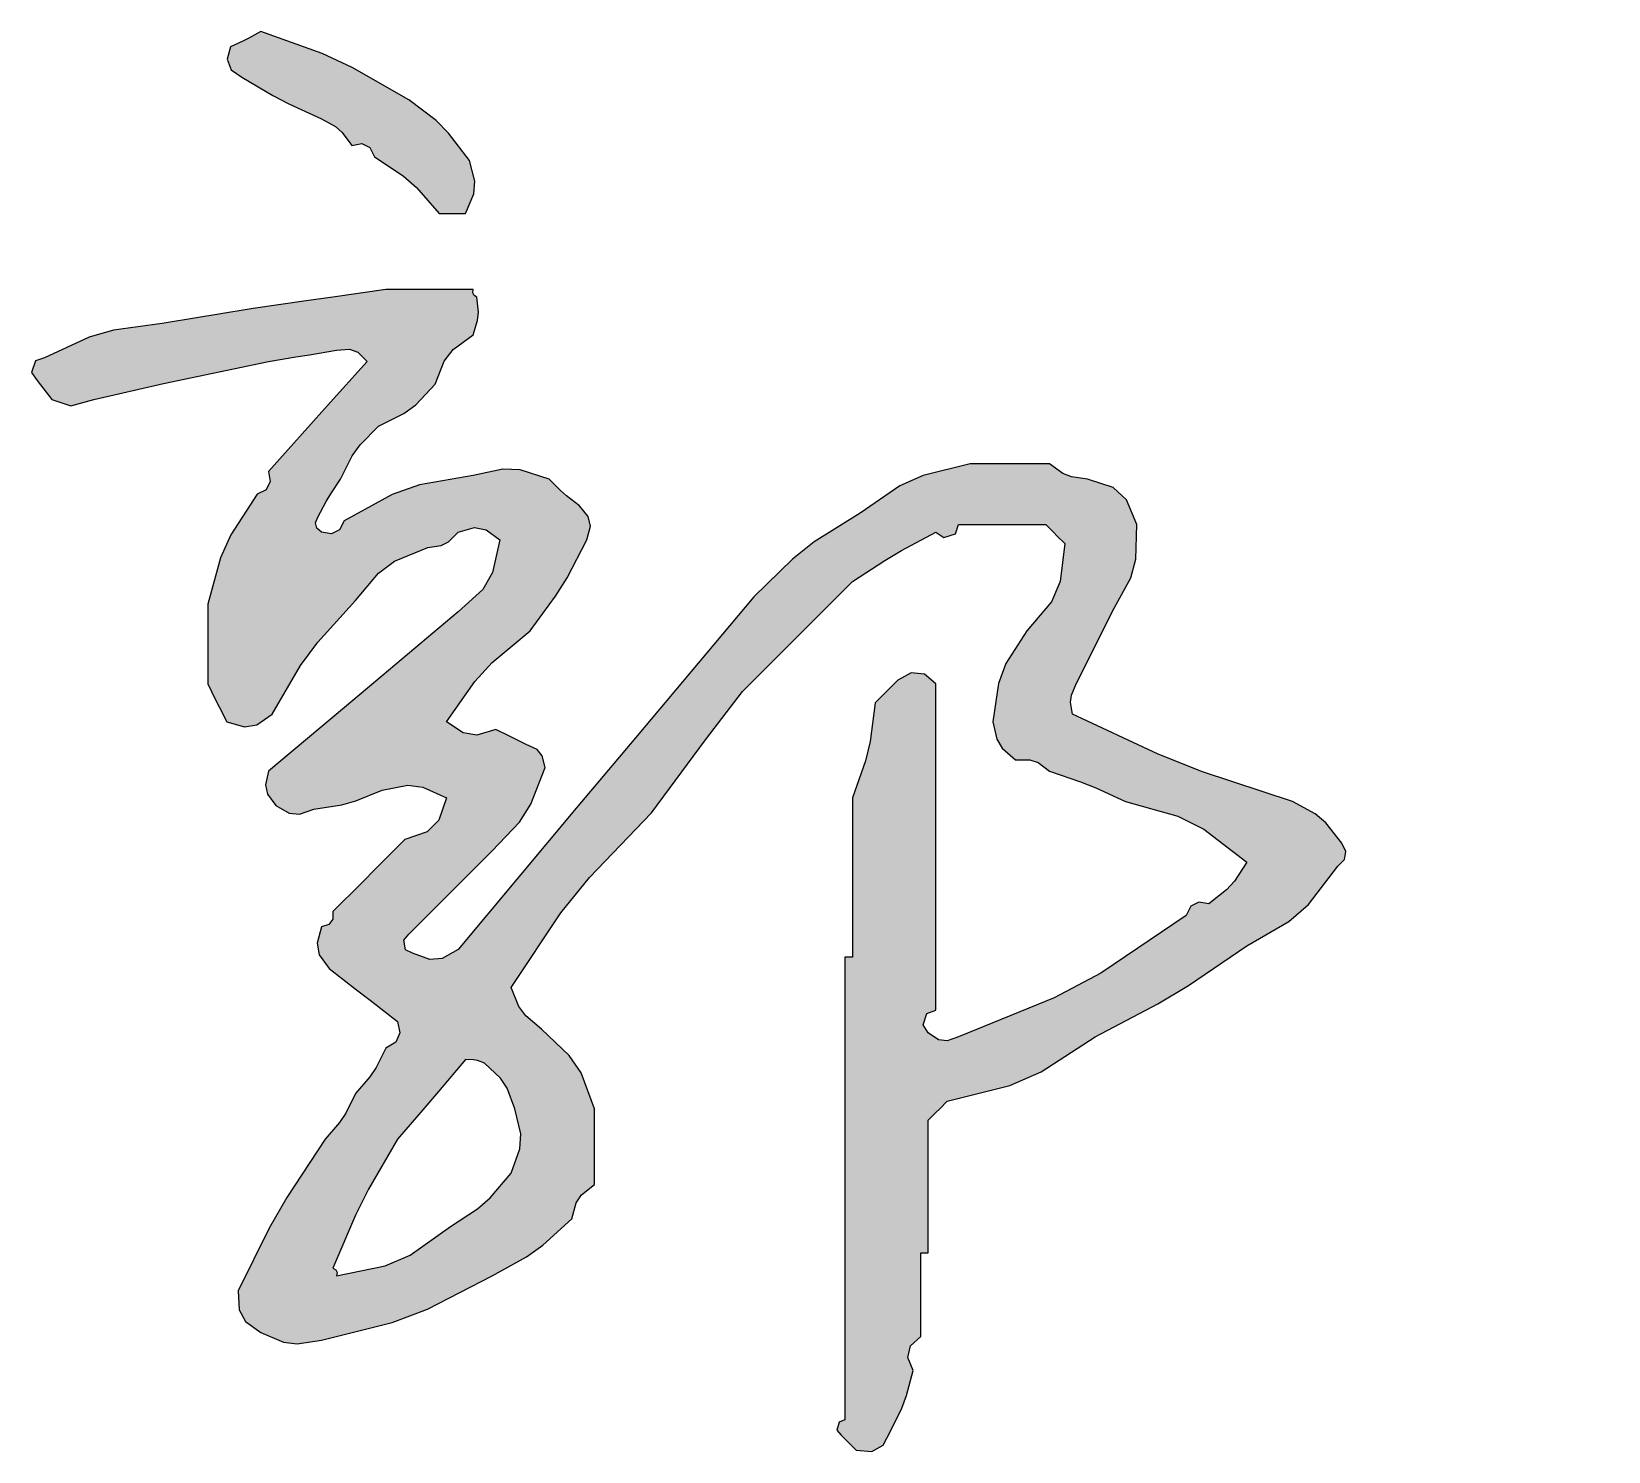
# Model space of a CAD drawing. Extents: x -67167 to 417929, y -86205 to 407116.
# Drawn here: x 153207.6 to 153640.8, y 286165.1 to 286555.1 of the extents above; entities that cross this region are included whole.
import ezdxf

# ---------------------------------------------------------------- set-up
doc = ezdxf.new("R2010")
doc.units = 0
doc.header["$LTSCALE"] = 1000

msp = doc.modelspace()

# ---------------------------------------------------------------- hatches: boundary and pattern name
h = msp.add_hatch(color=256)
h.dxf.hatch_style = 1
h.paths.add_polyline_path([(153322.154, 286527.163), (153318.701, 286530.617), (153311.202, 286536.335), (153295.679, 286545.251), (153287.424, 286549.062), (153270.568, 286555.089), (153267.309, 286553.279), (153265.636, 286552.443), (153262.233, 286550.921), (153261.363, 286547.468), (153262.432, 286544.616), (153265.358, 286542.586), (153273.831, 286537.504), (153278.236, 286535.196), (153287.238, 286531.125), (153291.109, 286528.97), (153292.924, 286527.382), (153295.573, 286523.832), (153298.328, 286524.31), (153300.555, 286523.197), (153301.825, 286520.706), (153309.695, 286515.478), (153313.37, 286512.236), (153319.537, 286505.078), (153322.455, 286505.078), (153323.913, 286505.078), (153326.83, 286505.078), (153329.088, 286510.474), (153329.34, 286514.002), (153327.872, 286519.664)])
h.paths.add_polyline_path([(153328.914, 286471.737), (153330.133, 286475.744), (153330.357, 286477.987), (153329.956, 286482.156), (153329.142, 286482.608), (153328.788, 286483.316), (153328.914, 286484.24), (153319.329, 286484.24), (153314.536, 286484.24), (153304.951, 286484.24), (153290.364, 286482.156), (153283.071, 286481.114), (153268.484, 286479.03), (153258.482, 286477.363), (153253.48, 286476.53), (153243.478, 286474.862), (153230.142, 286473.096), (153223.388, 286471.135), (153211.179, 286465.485), (153208.673, 286464.668), (153207.581, 286461.391), (153209.095, 286459.234), (153213.144, 286454.035), (153218.365, 286452.294), (153224.724, 286454.024), (153243.854, 286458.374), (153253.442, 286460.458), (153272.652, 286464.443), (153280.153, 286465.694), (153283.904, 286466.319), (153291.406, 286467.569), (153294.956, 286467.847), (153297.249, 286466.987), (153299.741, 286464.443), (153288.873, 286452.386), (153283.455, 286446.343), (153272.652, 286434.228), (153273.13, 286431.474), (153272.016, 286429.247), (153269.526, 286427.977), (153262.349, 286416.845), (153259.516, 286410.526), (153255.981, 286397.762), (153255.981, 286389.01), (153255.981, 286384.634), (153255.981, 286375.882), (153258.065, 286371.714), (153259.107, 286369.63), (153261.191, 286365.462), (153266.077, 286364.11), (153269.51, 286364.682), (153273.693, 286367.546), (153281.506, 286380.939), (153286.19, 286387.327), (153296.615, 286398.803), (153302.914, 286406.358), (153307.33, 286409.612), (153316.411, 286413.39), (153320.098, 286413.944), (153322.092, 286414.941), (153324.747, 286417.558), (153329.23, 286418.827), (153332.458, 286418.24), (153336.208, 286415.474), (153334.253, 286406.535), (153331.525, 286401.824), (153324.747, 286395.678), (153303.942, 286378.135), (153293.522, 286369.383), (153272.652, 286351.918), (153271.828, 286348.165), (153272.4, 286345.592), (153274.735, 286342.541), (153278.344, 286340.415), (153281.196, 286340.13), (153285.154, 286341.499), (153292.852, 286342.669), (153296.711, 286343.741), (153303.909, 286346.708), (153310.914, 286348.059), (153315.121, 286347.564), (153321.621, 286344.624), (153319.484, 286338.503), (153316.281, 286335.3), (153310.16, 286333.163), (153302.242, 286325.245), (153298.282, 286321.286), (153290.364, 286313.367), (153290.319, 286311.284), (153289.226, 286309.826), (153287.238, 286309.2), (153286.022, 286304.702), (153286.6, 286301.521), (153289.322, 286297.739), (153296.824, 286291.904), (153300.574, 286288.987), (153308.076, 286283.152), (153308.802, 286280.062), (153307.689, 286277.464), (153304.951, 286275.859), (153302.231, 286270.499), (153300.517, 286267.928), (153296.615, 286263.356), (153293.896, 286257.996), (153292.182, 286255.425), (153288.28, 286250.853), (153277.703, 286234.793), (153272.875, 286226.397), (153264.316, 286209.177), (153264.615, 286203.963), (153266.346, 286200.789), (153270.568, 286197.716), (153276.766, 286195.12), (153280.591, 286194.642), (153287.238, 286195.632), (153306.695, 286200.466), (153316.331, 286204.107), (153334.124, 286213.344), (153343.557, 286218.512), (153348.057, 286221.726), (153356.004, 286228.973), (153357.193, 286233.321), (153358.699, 286235.58), (153362.255, 286238.35), (153362.255, 286246.685), (153362.255, 286250.853), (153362.255, 286259.188), (153358.539, 286269.029), (153355.323, 286273.853), (153347.669, 286281.068), (153343.336, 286284.724), (153341.476, 286287.281), (153339.333, 286292.529), (153353.006, 286312.983), (153360.836, 286322.717), (153377.884, 286340.457), (153387.752, 286353.893), (153392.754, 286360.562), (153402.889, 286373.798), (153414.976, 286385.884), (153421.019, 286391.927), (153433.105, 286404.013), (153442.021, 286409.837), (153446.624, 286412.557), (153456.027, 286417.558), (153458.234, 286416.117), (153461.377, 286417.165), (153462.278, 286419.642), (153471.864, 286419.642), (153476.656, 286419.642), (153486.242, 286419.642), (153488.326, 286417.558), (153489.367, 286416.516), (153491.451, 286414.432), (153490.177, 286404.058), (153487.75, 286398.476), (153481.032, 286390.468), (153475.28, 286381.467), (153473.239, 286376.027), (153471.655, 286365.462), (153472.803, 286360.74), (153474.279, 286358.279), (153477.907, 286355.043), (153481.86, 286355.045), (153484.122, 286354.292), (153487.284, 286351.918), (153495.767, 286348.981), (153499.953, 286347.306), (153508.122, 286343.583), (153522.493, 286339.608), (153529.661, 286336.024), (153541.463, 286326.912), (153538.034, 286321.752), (153535.855, 286319.355), (153531.044, 286315.451), (153528.289, 286315.929), (153526.062, 286314.816), (153524.792, 286312.325), (153501.297, 286296.478), (153488.527, 286289.668), (153462.278, 286278.984), (153459.113, 286277.857), (153456.733, 286278.154), (153453.943, 286280.026), (153452.502, 286282.234), (153453.55, 286285.376), (153456.027, 286286.278), (153456.027, 286322.119), (153456.027, 286340.04), (153456.027, 286375.882), (153452.855, 286378.617), (153449.258, 286378.977), (153445.608, 286376.924), (153443.107, 286374.423), (153441.857, 286373.173), (153439.356, 286370.672), (153437.943, 286360.051), (153436.666, 286354.73), (153433.105, 286344.624), (153433.105, 286327.121), (153433.105, 286318.368), (153433.105, 286300.865), (153432.271, 286300.865), (153431.854, 286300.865), (153431.021, 286300.865), (153431.021, 286250.02), (153431.021, 286224.597), (153431.021, 286173.752), (153429.411, 286173.152), (153428.841, 286170.872), (153429.979, 286169.585), (153431.646, 286167.918), (153432.48, 286167.084), (153434.147, 286165.417), (153438.423, 286165.067), (153441.561, 286166.811), (153443.524, 286170.626), (153446.705, 286176.998), (153447.982, 286180.405), (153449.775, 286187.297), (153448.303, 286190.846), (153449.022, 286194.082), (153451.859, 286196.674), (153451.859, 286205.843), (153451.859, 286210.427), (153451.859, 286219.596), (153452.692, 286219.596), (153453.109, 286219.596), (153453.943, 286219.596), (153453.943, 286234.183), (153453.943, 286241.476), (153453.943, 286256.063), (153456.027, 286258.146), (153457.069, 286259.188), (153459.152, 286261.272), (153476.349, 286265.593), (153484.916, 286269.327), (153499.787, 286278.984), (153517.013, 286287.995), (153525.406, 286293.03), (153541.463, 286303.99), (153552.983, 286310.618), (153558.37, 286315.332), (153566.468, 286325.87), (153568.254, 286327.67), (153568.615, 286329.84), (153567.51, 286332.122), (153563.161, 286337.73), (153560.217, 286340.222), (153553.966, 286343.583), (153529.279, 286351.752), (153517.112, 286356.577), (153493.535, 286367.546), (153493.04, 286370.87), (153493.279, 286372.782), (153494.577, 286375.882), (153498.745, 286384.217), (153500.829, 286388.384), (153504.996, 286396.72), (153509.596, 286405.036), (153510.988, 286410.141), (153511.248, 286419.642), (153508.388, 286426.438), (153504.706, 286429.837), (153497.703, 286432.144), (153493.257, 286432.766), (153490.931, 286433.696), (153487.284, 286436.312), (153478.532, 286436.312), (153474.156, 286436.312), (153465.404, 286436.312), (153452.539, 286433.161), (153446.1, 286430.274), (153435.189, 286422.767), (153422.612, 286414.888), (153416.646, 286410.2), (153406.015, 286399.845), (153373.463, 286361.124), (153357.209, 286341.745), (153324.747, 286302.948), (153320.376, 286300.482), (153316.962, 286300.198), (153312.244, 286301.906), (153310.346, 286302.863), (153309.819, 286305.503), (153311.202, 286307.116), (153320.371, 286316.285), (153324.955, 286320.869), (153334.124, 286330.038), (153341.632, 286337.895), (153344.772, 286342.83), (153348.711, 286352.96), (153347.903, 286356.113), (153346.457, 286357.849), (153343.501, 286359.211), (153340.167, 286360.878), (153338.5, 286361.712), (153335.166, 286363.379), (153329.902, 286361.847), (153326.181, 286362.42), (153321.621, 286365.462), (153329.378, 286376.595), (153334.125, 286381.774), (153344.543, 286390.468), (153351.53, 286399.971), (153354.691, 286405.029), (153360.171, 286415.474), (153361.107, 286419.201), (153360.514, 286421.871), (153358.088, 286424.851), (153354.58, 286427.557), (153352.9, 286429.027), (153349.752, 286432.144), (153341.795, 286434.661), (153337.083, 286434.896), (153328.914, 286433.186), (153314.118, 286430.568), (153306.652, 286427.933), (153293.49, 286420.683), (153292.219, 286418.193), (153289.993, 286417.08), (153287.238, 286417.558), (153285.959, 286418.705), (153285.607, 286420.111), (153286.196, 286421.725), (153288.504, 286426.003), (153289.76, 286428.095), (153292.448, 286432.144), (153295.709, 286438.53), (153297.884, 286441.575), (153302.867, 286446.731), (153309.83, 286450.137), (153313.153, 286452.574), (153318.495, 286458.192), (153320.952, 286464.571), (153323.379, 286467.726)])
h.paths.add_polyline_path([(153326.83, 286272.733), (153328.954, 286272.665), (153330.053, 286272.445), (153332.04, 286271.691), (153336.414, 286267.568), (153338.252, 286264.811), (153340.375, 286259.188), (153341.987, 286252.276), (153341.744, 286248.151), (153339.333, 286241.476), (153333.603, 286234.718), (153330.122, 286231.672), (153322.663, 286226.889), (153311.562, 286218.986), (153304.763, 286216.04), (153291.406, 286213.344), (153291.532, 286214.268), (153291.178, 286214.976), (153290.364, 286215.428), (153296.619, 286229.984), (153300.185, 286237.116), (153308.076, 286250.853), (153315.622, 286259.568), (153319.373, 286263.944)], flags=16)
h.paths.add_polyline_path([(153726.922, 286406.097), (153736.507, 286415.682), (153741.3, 286420.475), (153750.885, 286430.061), (153753.7, 286434.518), (153754.631, 286437.309), (153755.053, 286442.563), (153753.645, 286447.812), (153751.918, 286450.526), (153747.76, 286454.024), (153741.618, 286456.223), (153738.617, 286457.723), (153733.173, 286461.318), (153727.484, 286462.677), (153724.411, 286462.896), (153718.586, 286462.36), (153705.346, 286459.904), (153698.611, 286457.21), (153687.329, 286449.857), (153684.448, 286447.42), (153684.011, 286443.49), (153686.287, 286440.48), (153691.652, 286437.243), (153696.169, 286436.942), (153701.916, 286439.438), (153712.467, 286442.668), (153718.009, 286443.734), (153729.006, 286444.647), (153731.749, 286441.482), (153732.109, 286437.874), (153730.047, 286434.228), (153728.652, 286431.806), (153728.022, 286430.547), (153726.922, 286427.977), (153710.28, 286418.27), (153702.441, 286411.955), (153689.413, 286397.762), (153686.9, 286396.536), (153685.65, 286395.911), (153683.162, 286394.636), (153679.895, 286388.989), (153678.426, 286386.05), (153675.868, 286380.049), (153686.121, 286365.93), (153691.807, 286359.191), (153704, 286346.708), (153703.522, 286343.954), (153704.635, 286341.727), (153707.125, 286340.457), (153711.699, 286332.115), (153713.991, 286327.948), (153718.586, 286319.619), (153718.586, 286309.616), (153718.586, 286304.615), (153718.586, 286294.613), (153716.091, 286290.859), (153714.84, 286288.984), (153712.335, 286285.236), (153699.959, 286287.196), (153693.605, 286287.619), (153681.078, 286287.32), (153674.018, 286286.382), (153670.343, 286285.004), (153664.407, 286281.068), (153660.075, 286277.412), (153658.215, 286274.855), (153656.072, 286269.607), (153657.882, 286266.348), (153658.718, 286264.675), (153660.24, 286261.272), (153663.693, 286260.402), (153666.545, 286261.472), (153668.575, 286264.398), (153672.542, 286266.37), (153674.429, 286268.021), (153676.91, 286271.691), (153683.922, 286273.005), (153688.107, 286272.513), (153694.623, 286269.607), (153697.314, 286267.924), (153698.385, 286265.423), (153697.748, 286262.314), (153689.413, 286253.979), (153685.245, 286249.811), (153676.91, 286241.476), (153674.022, 286240.647), (153672.535, 286239.656), (153670.659, 286237.308), (153671.956, 286236.55), (153672.542, 286235.672), (153672.743, 286234.183), (153680.317, 286233.493), (153684.556, 286234.2), (153691.497, 286237.308), (153701.718, 286244.074), (153706.729, 286247.624), (153716.503, 286255.021), (153748.946, 286237.631), (153764.84, 286228.22), (153795.687, 286208.135), (153811.067, 286198.253), (153819.768, 286194.337), (153837.363, 286189.381), (153847.527, 286188.336), (153852.634, 286187.272), (153862.369, 286184.171), (153877.373, 286184.171), (153884.874, 286184.171), (153899.878, 286184.171), (153912.387, 286187.062), (153918.638, 286188.521), (153931.135, 286191.465), (153934.97, 286193.796), (153937.168, 286194.675), (153941.554, 286195.632), (153954.89, 286202.3), (153961.558, 286205.634), (153974.895, 286212.303), (153984.811, 286218.784), (153989.5, 286222.62), (153997.817, 286231.057), (153999.87, 286234.223), (154000.167, 286236.894), (153998.859, 286240.434), (153997.192, 286242.101), (153996.358, 286242.935), (153994.691, 286244.602), (153989.948, 286244.884), (153987.173, 286244.128), (153983.23, 286241.476), (153973.069, 286231.357), (153966.925, 286226.968), (153954.057, 286220.638), (153945.177, 286215.516), (153940.56, 286213.208), (153931.135, 286209.177), (153921.133, 286206.676), (153916.131, 286205.426), (153906.129, 286202.925), (153884.458, 286202.925), (153873.622, 286202.925), (153851.95, 286202.925), (153833.952, 286207.565), (153825.056, 286210.742), (153808.19, 286218.554), (153791.752, 286227.995), (153783.775, 286233.243), (153768.598, 286244.602), (153765.843, 286244.124), (153763.617, 286245.237), (153762.346, 286247.727), (153756.986, 286250.447), (153754.416, 286252.161), (153749.844, 286256.063), (153740.512, 286261.246), (153736.111, 286264.767), (153729.006, 286272.733), (153729.422, 286273.983), (153729.631, 286274.609), (153730.047, 286275.859), (153733.381, 286285.861), (153735.049, 286290.862), (153738.383, 286300.865), (153738.799, 286302.115), (153739.008, 286302.74), (153739.425, 286303.99), (153739.425, 286311.075), (153739.425, 286314.618), (153739.425, 286321.703), (153734.145, 286333.044), (153730.971, 286338.545), (153723.796, 286348.792), (153713.429, 286362.584), (153708.219, 286369.461), (153697.748, 286383.175), (153708.696, 286393.195), (153714.596, 286397.831)])
h.paths.add_polyline_path([(153931.135, 286444.647), (153933.614, 286445.178), (153934.869, 286445.388), (153937.386, 286445.689), (153946.672, 286441.427), (153952.177, 286440.281), (153962.392, 286440.48), (153963.262, 286443.933), (153962.192, 286446.785), (153959.266, 286448.815), (153953.601, 286454.929), (153950.052, 286457.591), (153942.596, 286461.318), (153941.609, 286469.163), (153940.263, 286473.203), (153936.344, 286480.072), (153934.074, 286486.145), (153930.956, 286489.263), (153924.883, 286491.533), (153917.382, 286494.033), (153913.631, 286495.284), (153906.129, 286497.784), (153897.794, 286499.451), (153893.626, 286500.285), (153885.291, 286501.952), (153882.83, 286502.56), (153881.565, 286502.771), (153879.04, 286502.994), (153876.914, 286506.603), (153876.629, 286509.454), (153877.998, 286513.413), (153880.732, 286519.962), (153880.439, 286524.942), (153876.956, 286531.125), (153874.872, 286533.209), (153873.83, 286534.251), (153871.746, 286536.335), (153868.317, 286536.108), (153866.544, 286535.664), (153863.411, 286534.251), (153861.213, 286528.109), (153859.712, 286525.108), (153856.118, 286519.664), (153856.342, 286513.775), (153855.899, 286510.669), (153854.034, 286505.078), (153826.112, 286498.78), (153812.265, 286494.794), (153785.268, 286485.281), (153783.601, 286483.614), (153782.768, 286482.781), (153781.101, 286481.114), (153780.612, 286478.119), (153781.188, 286476.105), (153783.184, 286473.821), (153787.808, 286471.87), (153790.804, 286471.62), (153795.687, 286472.779), (153816.667, 286480.45), (153827.744, 286483.22), (153849.866, 286486.323), (153850.066, 286484.47), (153852.432, 286483.287), (153854.034, 286484.24), (153854.034, 286474.654), (153854.034, 286469.861), (153854.034, 286460.276), (153851.331, 286456.237), (153848.451, 286454.509), (153843.615, 286454.024), (153833.613, 286451.524), (153828.612, 286450.274), (153818.609, 286447.773), (153808.607, 286444.439), (153803.606, 286442.772), (153793.603, 286439.438), (153788.232, 286437.884), (153785.566, 286436.552), (153781.101, 286433.186), (153775.921, 286430.374), (153773.494, 286427.947), (153770.682, 286422.767), (153772.264, 286419.266), (153773.715, 286417.573), (153776.933, 286415.474), (153780.817, 286412.084), (153784.414, 286411.185), (153789.436, 286412.348), (153793.603, 286419.47), (153796.9, 286422.768), (153804.022, 286426.935), (153811.524, 286429.435), (153815.275, 286430.686), (153822.777, 286433.186), (153832.779, 286435.687), (153837.78, 286436.937), (153847.783, 286439.438), (153850.071, 286440.528), (153852.223, 286440.169), (153854.034, 286438.396), (153854.034, 286427.56), (153854.034, 286422.142), (153854.034, 286411.306), (153833.533, 286405.293), (153823.423, 286401.501), (153804.022, 286392.552), (153804.882, 286387.538), (153806.899, 286384.657), (153811.316, 286382.133), (153818.477, 286381.444), (153822.535, 286382.16), (153829.028, 286385.259), (153837.051, 286390.353), (153842.452, 286391.826), (153851.95, 286391.51), (153855.154, 286384.162), (153855.86, 286379.692), (153855.076, 286371.714), (153854.173, 286369.836), (153853.5, 286368.939), (153851.95, 286367.546), (153831.112, 286357.127), (153820.693, 286351.918), (153799.855, 286341.499), (153797.111, 286338.683), (153795.253, 286337.521), (153791.52, 286336.289), (153790.584, 286332.563), (153791.177, 286329.892), (153793.603, 286326.912), (153796.958, 286323.678), (153799.423, 286322.446), (153804.022, 286321.703), (153819.995, 286325.791), (153827.929, 286328.087), (153843.615, 286333.163), (153848.004, 286335.597), (153852.192, 286335.248), (153856.118, 286332.122), (153854.664, 286329.092), (153854.413, 286327.08), (153855.076, 286323.786), (153856.691, 286316.023), (153856.909, 286311.88), (153856.118, 286303.99), (153847.714, 286296.987), (153843.546, 286293.444), (153835.28, 286286.278), (153821.794, 286281.311), (153815.213, 286277.582), (153804.022, 286268.565), (153803.673, 286264.289), (153805.416, 286261.151), (153809.232, 286259.188), (153811.669, 286256.307), (153815.599, 286255.87), (153818.609, 286258.146), (153829.035, 286261.663), (153834.145, 286264.005), (153843.615, 286269.607), (153847.783, 286269.607), (153849.866, 286269.607), (153854.034, 286269.607), (153854.034, 286262.939), (153854.034, 286259.605), (153854.034, 286252.937), (153853.617, 286250.436), (153853.409, 286249.186), (153852.992, 286246.685), (153851.742, 286239.184), (153851.117, 286235.433), (153849.866, 286227.931), (153849.322, 286224.244), (153850.757, 286221.373), (153854.034, 286219.596), (153861.057, 286221.84), (153864.781, 286225.277), (153867.579, 286232.099), (153869.662, 286236.266), (153870.704, 286238.35), (153872.788, 286242.518), (153871.481, 286245.696), (153872.223, 286248.664), (153874.872, 286250.853), (153874.872, 286260.855), (153874.872, 286265.856), (153874.872, 286275.859), (153878.067, 286280.134), (153880.419, 286282.015), (153885.291, 286284.194), (153907.774, 286293.83), (153919.027, 286298.623), (153941.554, 286308.158), (153949.889, 286312.325), (153954.057, 286314.409), (153962.392, 286318.577), (153966.699, 286321.729), (153968.79, 286323.402), (153972.811, 286326.912), (153973.299, 286329.907), (153972.724, 286331.921), (153970.727, 286334.205), (153963.856, 286334.382), (153960.036, 286333.427), (153954.057, 286330.038), (153937.382, 286322.963), (153929.047, 286319.42), (153912.381, 286312.325), (153903.897, 286309.389), (153899.711, 286307.714), (153891.543, 286303.99), (153888.513, 286302.536), (153886.501, 286302.285), (153883.207, 286302.948), (153882.91, 286305.567), (153883.482, 286307.283), (153885.291, 286309.2), (153886.958, 286309.2), (153887.792, 286309.2), (153889.459, 286309.2), (153894.515, 286318.901), (153898.411, 286323.485), (153907.171, 286330.038), (153913.478, 286333.292), (153916.462, 286335.818), (153920.716, 286341.499), (153923.113, 286345.429), (153923.407, 286348.662), (153921.758, 286352.96), (153919.257, 286355.46), (153918.007, 286356.711), (153915.506, 286359.211), (153905.087, 286359.211), (153899.878, 286359.211), (153889.459, 286359.211), (153887.784, 286356.298), (153883.464, 286355.758), (153881.123, 286358.169), (153879.456, 286359.836), (153878.623, 286360.67), (153876.956, 286362.337), (153875.87, 286366.139), (153876.932, 286369.324), (153880.081, 286371.714), (153896.693, 286384.467), (153904.523, 286391.663), (153918.632, 286407.139), (153914.646, 286412.303), (153913.078, 286415.438), (153911.339, 286421.725), (153920.663, 286429.46), (153924.84, 286434.296)])
h.paths.add_polyline_path([(153875.534, 286437.434), (153879.04, 286443.605), (153888.853, 286446.449), (153893.913, 286447.503), (153904.045, 286448.815), (153905.855, 286446.898), (153906.427, 286445.182), (153906.129, 286442.563), (153900.241, 286436.362), (153897.324, 286433.236), (153891.543, 286426.935), (153887.208, 286424.145), (153884.177, 286423.388), (153879.04, 286423.809), (153879.166, 286424.732), (153878.812, 286425.44), (153877.998, 286425.893), (153875.24, 286432.432)], flags=16)
h.paths.add_polyline_path([(153876.956, 286463.402), (153876.956, 286471.737), (153876.956, 286475.904), (153876.956, 286484.24), (153880.149, 286485.51), (153881.876, 286485.941), (153885.291, 286486.323), (153892.793, 286485.073), (153896.544, 286484.448), (153904.045, 286483.198), (153907.379, 286481.531), (153909.046, 286480.697), (153912.381, 286479.03), (153916.689, 286476.423), (153918.459, 286472.529), (153917.59, 286467.569), (153911.271, 286466.181), (153908.133, 286465.344), (153901.962, 286463.402), (153891.959, 286463.402), (153886.958, 286463.402)], flags=16)
h.paths.add_polyline_path([(153882.695, 286403.222), (153885.623, 286404.267), (153891.543, 286406.097), (153891.543, 286403.179), (153891.543, 286401.721), (153891.543, 286398.803), (153889.453, 286399.622), (153887.281, 286398.754), (153886.333, 286396.72), (153883.657, 286393.962), (153880.548, 286393.271), (153876.956, 286394.636), (153876.956, 286397.136), (153876.956, 286398.387), (153876.956, 286400.887)], flags=16)
h.paths.add_polyline_path([(153890.501, 286344.624), (153892.73, 286343.657), (153893.822, 286341.837), (153893.626, 286339.415), (153889.432, 286333.294), (153885.979, 286330.581), (153879.04, 286327.954), (153876.304, 286331.125), (153875.944, 286334.723), (153877.998, 286338.373), (153882.525, 286341.654), (153885.159, 286342.972)], flags=16)
h.paths.add_polyline_path([(154217.404, 286423.04), (154219.958, 286426.754), (154225.994, 286432.144), (154227.981, 286432.898), (154229.079, 286433.118), (154231.203, 286433.186), (154231.656, 286432.372), (154232.364, 286432.018), (154233.287, 286432.144), (154233.287, 286415.891), (154233.287, 286407.764), (154233.287, 286391.51), (154229.72, 286386.377), (154226.711, 286384.12), (154220.784, 286382.133), (154220.784, 286380.466), (154220.784, 286379.632), (154220.784, 286377.965), (154217.867, 286377.965), (154216.408, 286377.965), (154213.491, 286377.965), (154215.614, 286372.342), (154217.452, 286369.585), (154221.826, 286365.462), (154226.483, 286365.314), (154228.876, 286364.879), (154233.287, 286363.379), (154233.287, 286353.376), (154233.287, 286348.375), (154233.287, 286338.373), (154235.406, 286331.982), (154236.666, 286328.834), (154239.538, 286322.744), (154240.789, 286321.494), (154241.414, 286320.869), (154242.664, 286319.619), (154246.417, 286318.795), (154248.99, 286319.367), (154252.041, 286321.703), (154252.156, 286326.973), (154253.138, 286329.92), (154256.209, 286334.205), (154256.209, 286349.626), (154256.209, 286357.336), (154256.209, 286372.756), (154274.807, 286383.772), (154283.828, 286389.856), (154301.011, 286402.971), (154303.519, 286403.782), (154304.615, 286407.069), (154303.095, 286409.222), (154302.77, 286410.5), (154300.995, 286411.091), (154299.969, 286410.264), (154291.882, 286406.717), (154287.665, 286405.241), (154279.131, 286402.971), (154279.131, 286405.472), (154279.131, 286406.722), (154279.131, 286409.222), (154284.547, 286411.268), (154287.187, 286412.808), (154291.634, 286416.516), (154299.552, 286424.434), (154303.511, 286428.393), (154311.43, 286436.312), (154313.428, 286440.623), (154315.037, 286442.691), (154318.723, 286445.689), (154320.759, 286450.727), (154321.007, 286453.944), (154319.765, 286459.234), (154317.239, 286463.935), (154315.462, 286466.156), (154311.43, 286469.653), (154307.343, 286470.04), (154305.078, 286471.047), (154302.053, 286473.821), (154294.562, 286474.403), (154290.678, 286474.187), (154283.298, 286472.779), (154274.963, 286470.695), (154270.795, 286469.653), (154262.46, 286467.569), (154260.793, 286467.152), (154259.96, 286466.944), (154258.293, 286466.527), (154255.646, 286474.002), (154255.404, 286478.612), (154257.251, 286486.323), (154258.477, 286494.939), (154259.784, 286499.294), (154263.502, 286507.161), (154264.875, 286508.783), (154264.352, 286511.402), (154262.46, 286512.371), (154257.979, 286514.743), (154254.966, 286515.245), (154249.957, 286514.455), (154245.256, 286511.929), (154243.035, 286510.152), (154239.538, 286506.12), (154239.593, 286500.451), (154238.602, 286497.232), (154235.371, 286492.575), (154235.371, 286479.238), (154235.371, 286472.57), (154235.371, 286459.234), (154226.646, 286451.701), (154222.27, 286447.95), (154213.491, 286440.48), (154206.83, 286437.826), (154203.575, 286435.501), (154198.904, 286430.061), (154195.91, 286429.572), (154193.895, 286430.148), (154191.611, 286432.144), (154188.466, 286441.122), (154186.048, 286445.519), (154180.15, 286452.983), (154177.43, 286458.343), (154175.716, 286460.913), (154171.815, 286465.485), (154167.313, 286473.855), (154164.232, 286477.816), (154157.228, 286484.24), (154154.074, 286486.312), (154151.383, 286486.611), (154147.851, 286485.281), (154146.756, 286483.957), (154145.272, 286483.586), (154143.683, 286484.24), (154142.414, 286479.756), (154143.001, 286476.528), (154145.767, 286472.779), (154167.876, 286433.198), (154178.92, 286413.401), (154200.988, 286373.798), (154204.79, 286372.712), (154207.975, 286373.774), (154210.365, 286376.924), (154211.293, 286379.425), (154212.296, 286380.678), (154214.533, 286382.133), (154214.533, 286395.469), (154214.533, 286402.137), (154214.533, 286415.474)])
h.paths.add_polyline_path([(154254.694, 286414.193), (154255.283, 286415.37), (154256.209, 286415.474), (154256.209, 286427.56), (154256.209, 286433.603), (154256.209, 286445.689), (154262.032, 286451.308), (154265.548, 286453.725), (154272.879, 286457.15), (154281.215, 286457.15), (154285.382, 286457.15), (154293.717, 286457.15), (154295.888, 286454.486), (154296.463, 286452.187), (154295.801, 286448.815), (154291.984, 286445.452), (154290.361, 286443.134), (154288.508, 286438.396), (154278.922, 286428.81), (154274.13, 286424.018), (154264.544, 286414.432), (154262.044, 286413.182), (154260.793, 286412.557), (154258.293, 286411.306), (154256.887, 286411.837), (154256.198, 286412.297), (154255.167, 286413.39)], flags=16)
h.paths.add_polyline_path([(154214.533, 286309.2), (154211.456, 286313.868), (154210.17, 286316.44), (154208.281, 286321.703), (154204.672, 286323.828), (154201.821, 286324.113), (154197.862, 286322.744), (154189.032, 286318.574), (154184.802, 286315.049), (154179.108, 286307.116), (154177.323, 286305.316), (154176.961, 286303.146), (154178.066, 286300.865), (154179.01, 286298.96), (154181.672, 286298.428), (154183.276, 286299.823), (154186.57, 286300.486), (154188.582, 286300.234), (154191.611, 286298.781), (154191.611, 286279.61), (154191.611, 286270.024), (154191.611, 286250.853), (154194.385, 286235.685), (154196.997, 286228.066), (154204.114, 286214.386), (154209.027, 286209.491), (154212.207, 286207.447), (154218.7, 286205.009), (154227.929, 286204.33), (154232.912, 286205.01), (154241.622, 286208.135), (154243.932, 286209.404), (154245.264, 286209.848), (154247.874, 286210.219), (154259.543, 286216.053), (154265.378, 286218.971), (154277.047, 286224.806), (154295.396, 286235.095), (154304.251, 286240.999), (154320.807, 286253.979), (154329.211, 286259.466), (154333.127, 286262.946), (154339.561, 286270.649), (154343.763, 286277.702), (154345.478, 286281.559), (154347.896, 286289.403), (154345.232, 286298.017), (154342.32, 286302.386), (154335.394, 286308.158), (154334.359, 286311.01), (154335.092, 286313.576), (154337.477, 286315.451), (154346.245, 286318.61), (154350.528, 286320.752), (154358.316, 286325.87), (154360.523, 286324.43), (154363.665, 286325.477), (154364.567, 286327.954), (154366.133, 286328.661), (154367.02, 286328.882), (154368.735, 286328.996), (154377.07, 286330.663), (154381.237, 286331.496), (154389.573, 286333.163), (154399.794, 286334.376), (154405.206, 286336.494), (154413.536, 286342.541), (154411.75, 286346.595), (154410.024, 286348.567), (154406.243, 286350.876), (154396.216, 286351.908), (154390.702, 286351.219), (154381.237, 286347.75), (154366.203, 286341.995), (154358.701, 286339.078), (154343.729, 286333.163), (154335.394, 286328.996), (154331.226, 286326.912), (154322.891, 286322.744), (154301.427, 286315.155), (154290.892, 286310.52), (154270.795, 286299.823), (154268.239, 286298.356), (154267.71, 286294.653), (154269.754, 286292.529), (154271.168, 286289.944), (154274.965, 286289.402), (154277.047, 286291.487), (154293.272, 286296.171), (154301.4, 286298.463), (154317.681, 286302.948), (154320.598, 286300.031), (154322.057, 286298.572), (154324.975, 286295.655), (154325.552, 286289.789), (154325.087, 286286.538), (154322.891, 286281.068), (154309.296, 286267.109), (154301.923, 286260.578), (154286.424, 286248.769), (154269.985, 286237.806), (154261.038, 286233.119), (154242.664, 286225.847), (154235.278, 286222.964), (154230.516, 286222.713), (154222.868, 286224.806), (154220.732, 286227.999), (154219.446, 286229.499), (154216.617, 286232.099), (154217.943, 286238.687), (154217.44, 286242.711), (154214.533, 286248.769), (154214.533, 286272.941), (154214.533, 286285.028)])
h.paths.add_polyline_path([(154145.767, 286275.859), (154145.767, 286286.695), (154145.767, 286292.112), (154145.767, 286302.948), (154142.866, 286312.263), (154141.191, 286316.868), (154137.432, 286325.87), (154134.953, 286326.401), (154133.697, 286326.611), (154131.18, 286326.912), (154127.449, 286325.057), (154125.671, 286323.724), (154122.845, 286320.661), (154124.046, 286318.764), (154122.938, 286315.997), (154120.761, 286315.451), (154120.761, 286305.449), (154120.761, 286300.448), (154120.761, 286290.445), (154123.843, 286268.32), (154126.613, 286257.239), (154134.306, 286236.266), (154136.635, 286231.464), (154138.468, 286229.174), (154142.641, 286225.847), (154147.528, 286224.495), (154150.96, 286225.067), (154155.144, 286227.931), (154160.278, 286231.058), (154162.568, 286234.493), (154163.479, 286240.434), (154157.546, 286244.328), (154154.757, 286246.688), (154149.935, 286251.895), (154149.298, 286261.604), (154148.445, 286266.505)])

# ---------------------------------------------------------------- linework, layer by layer
for p, q in [((153267.309, 286553.279, 0), (153265.636, 286552.443, 0)), ((153270.568, 286555.089, 0), (153267.309, 286553.279, 0)), ((153287.424, 286549.062, 0), (153270.568, 286555.089, 0)), ((153262.233, 286550.921, 0), (153261.363, 286547.468, 0)), ((153265.636, 286552.443, 0), (153262.233, 286550.921, 0)), ((153295.679, 286545.251, 0), (153287.424, 286549.062, 0)), ((153261.363, 286547.468, 0), (153262.432, 286544.616, 0)), ((153262.432, 286544.616, 0), (153265.358, 286542.586, 0)), ((153311.202, 286536.335, 0), (153295.679, 286545.251, 0)), ((153265.358, 286542.586, 0), (153273.831, 286537.504, 0)), ((153273.831, 286537.504, 0), (153278.236, 286535.196, 0)), ((153318.701, 286530.617, 0), (153311.202, 286536.335, 0)), ((153278.236, 286535.196, 0), (153287.238, 286531.125, 0)), ((153287.238, 286531.125, 0), (153291.109, 286528.97, 0)), ((153291.109, 286528.97, 0), (153292.924, 286527.382, 0)), ((153292.924, 286527.382, 0), (153295.573, 286523.832, 0)), ((153322.154, 286527.163, 0), (153318.701, 286530.617, 0)), ((153327.872, 286519.664, 0), (153322.154, 286527.163, 0)), ((153295.573, 286523.832, 0), (153298.328, 286524.31, 0)), ((153298.328, 286524.31, 0), (153300.555, 286523.197, 0)), ((153300.555, 286523.197, 0), (153301.825, 286520.706, 0)), ((153301.825, 286520.706, 0), (153309.695, 286515.478, 0)), ((153329.34, 286514.002, 0), (153327.872, 286519.664, 0)), ((153309.695, 286515.478, 0), (153313.37, 286512.236, 0)), ((153329.088, 286510.474, 0), (153329.34, 286514.002, 0)), ((153313.37, 286512.236, 0), (153319.537, 286505.078, 0)), ((153326.83, 286505.078, 0), (153329.088, 286510.474, 0)), ((153319.537, 286505.078, 0), (153322.455, 286505.078, 0)), ((153322.455, 286505.078, 0), (153323.913, 286505.078, 0)), ((153323.913, 286505.078, 0), (153326.83, 286505.078, 0)), ((153304.951, 286484.24, 0), (153290.364, 286482.156, 0)), ((153314.536, 286484.24, 0), (153304.951, 286484.24, 0)), ((153319.329, 286484.24, 0), (153314.536, 286484.24, 0)), ((153328.914, 286484.24, 0), (153319.329, 286484.24, 0)), ((153328.788, 286483.316, 0), (153328.914, 286484.24, 0)), ((153283.071, 286481.114, 0), (153268.484, 286479.03, 0)), ((153290.364, 286482.156, 0), (153283.071, 286481.114, 0)), ((153329.142, 286482.608, 0), (153328.788, 286483.316, 0)), ((153329.956, 286482.156, 0), (153329.142, 286482.608, 0)), ((153330.357, 286477.987, 0), (153329.956, 286482.156, 0)), ((153253.48, 286476.53, 0), (153243.478, 286474.862, 0)), ((153258.482, 286477.363, 0), (153253.48, 286476.53, 0)), ((153268.484, 286479.03, 0), (153258.482, 286477.363, 0)), ((153328.914, 286471.737, 0), (153330.133, 286475.744, 0)), ((153330.133, 286475.744, 0), (153330.357, 286477.987, 0)), ((153223.388, 286471.135, 0), (153211.179, 286465.485, 0)), ((153230.142, 286473.096, 0), (153223.388, 286471.135, 0)), ((153243.478, 286474.862, 0), (153230.142, 286473.096, 0)), ((153323.379, 286467.726, 0), (153328.914, 286471.737, 0)), ((153280.153, 286465.694, 0), (153283.904, 286466.319, 0)), ((153283.904, 286466.319, 0), (153291.406, 286467.569, 0)), ((153291.406, 286467.569, 0), (153294.956, 286467.847, 0)), ((153294.956, 286467.847, 0), (153297.249, 286466.987, 0)), ((153297.249, 286466.987, 0), (153299.741, 286464.443, 0)), ((153320.952, 286464.571, 0), (153323.379, 286467.726, 0)), ((153208.673, 286464.668, 0), (153207.581, 286461.391, 0)), ((153211.179, 286465.485, 0), (153208.673, 286464.668, 0)), ((153253.442, 286460.458, 0), (153272.652, 286464.443, 0)), ((153272.652, 286464.443, 0), (153280.153, 286465.694, 0)), ((153299.741, 286464.443, 0), (153288.873, 286452.386, 0)), ((153318.495, 286458.192, 0), (153320.952, 286464.571, 0)), ((153207.581, 286461.391, 0), (153209.095, 286459.234, 0)), ((153209.095, 286459.234, 0), (153213.144, 286454.035, 0)), ((153224.724, 286454.024, 0), (153243.854, 286458.374, 0)), ((153243.854, 286458.374, 0), (153253.442, 286460.458, 0)), ((153313.153, 286452.574, 0), (153318.495, 286458.192, 0)), ((153213.144, 286454.035, 0), (153218.365, 286452.294, 0)), ((153218.365, 286452.294, 0), (153224.724, 286454.024, 0)), ((153288.873, 286452.386, 0), (153283.455, 286446.343, 0)), ((153302.867, 286446.731, 0), (153309.83, 286450.137, 0)), ((153309.83, 286450.137, 0), (153313.153, 286452.574, 0)), ((153283.455, 286446.343, 0), (153272.652, 286434.228, 0)), ((153297.884, 286441.575, 0), (153302.867, 286446.731, 0)), ((153295.709, 286438.53, 0), (153297.884, 286441.575, 0)), ((153292.448, 286432.144, 0), (153295.709, 286438.53, 0)), ((153465.404, 286436.312, 0), (153452.539, 286433.161, 0)), ((153474.156, 286436.312, 0), (153465.404, 286436.312, 0)), ((153478.532, 286436.312, 0), (153474.156, 286436.312, 0)), ((153487.284, 286436.312, 0), (153478.532, 286436.312, 0)), ((153490.931, 286433.696, 0), (153487.284, 286436.312, 0)), ((153272.652, 286434.228, 0), (153273.13, 286431.474, 0)), ((153289.76, 286428.095, 0), (153292.448, 286432.144, 0)), ((153328.914, 286433.186, 0), (153314.118, 286430.568, 0)), ((153337.083, 286434.896, 0), (153328.914, 286433.186, 0)), ((153341.795, 286434.661, 0), (153337.083, 286434.896, 0)), ((153349.752, 286432.144, 0), (153341.795, 286434.661, 0)), ((153352.9, 286429.027, 0), (153349.752, 286432.144, 0)), ((153452.539, 286433.161, 0), (153446.1, 286430.274, 0)), ((153493.257, 286432.766, 0), (153490.931, 286433.696, 0)), ((153497.703, 286432.144, 0), (153493.257, 286432.766, 0)), ((153504.706, 286429.837, 0), (153497.703, 286432.144, 0)), ((153269.526, 286427.977, 0), (153262.349, 286416.845, 0)), ((153272.016, 286429.247, 0), (153269.526, 286427.977, 0)), ((153273.13, 286431.474, 0), (153272.016, 286429.247, 0)), ((153288.504, 286426.003, 0), (153289.76, 286428.095, 0)), ((153306.652, 286427.933, 0), (153293.49, 286420.683, 0)), ((153314.118, 286430.568, 0), (153306.652, 286427.933, 0)), ((153354.58, 286427.557, 0), (153352.9, 286429.027, 0)), ((153358.088, 286424.851, 0), (153354.58, 286427.557, 0)), ((153446.1, 286430.274, 0), (153435.189, 286422.767, 0)), ((153508.388, 286426.438, 0), (153504.706, 286429.837, 0)), ((153286.196, 286421.725, 0), (153288.504, 286426.003, 0)), ((153360.514, 286421.871, 0), (153358.088, 286424.851, 0)), ((153511.248, 286419.642, 0), (153508.388, 286426.438, 0)), ((153285.607, 286420.111, 0), (153286.196, 286421.725, 0)), ((153285.959, 286418.705, 0), (153285.607, 286420.111, 0)), ((153287.238, 286417.558, 0), (153285.959, 286418.705, 0)), ((153293.49, 286420.683, 0), (153292.219, 286418.193, 0)), ((153324.747, 286417.558, 0), (153329.23, 286418.827, 0)), ((153329.23, 286418.827, 0), (153332.458, 286418.24, 0)), ((153360.171, 286415.474, 0), (153361.107, 286419.201, 0)), ((153361.107, 286419.201, 0), (153360.514, 286421.871, 0)), ((153435.189, 286422.767, 0), (153422.612, 286414.888, 0)), ((153461.377, 286417.165, 0), (153462.278, 286419.642, 0)), ((153462.278, 286419.642, 0), (153471.864, 286419.642, 0)), ((153471.864, 286419.642, 0), (153476.656, 286419.642, 0)), ((153476.656, 286419.642, 0), (153486.242, 286419.642, 0)), ((153486.242, 286419.642, 0), (153488.326, 286417.558, 0)), ((153510.988, 286410.141, 0), (153511.248, 286419.642, 0)), ((153262.349, 286416.845, 0), (153259.516, 286410.526, 0)), ((153289.993, 286417.08, 0), (153287.238, 286417.558, 0)), ((153292.219, 286418.193, 0), (153289.993, 286417.08, 0)), ((153320.098, 286413.944, 0), (153322.092, 286414.941, 0)), ((153322.092, 286414.941, 0), (153324.747, 286417.558, 0)), ((153332.458, 286418.24, 0), (153336.208, 286415.474, 0)), ((153336.208, 286415.474, 0), (153334.253, 286406.535, 0)), ((153354.691, 286405.029, 0), (153360.171, 286415.474, 0)), ((153422.612, 286414.888, 0), (153416.646, 286410.2, 0)), ((153446.624, 286412.557, 0), (153456.027, 286417.558, 0)), ((153456.027, 286417.558, 0), (153458.234, 286416.117, 0)), ((153458.234, 286416.117, 0), (153461.377, 286417.165, 0)), ((153488.326, 286417.558, 0), (153489.367, 286416.516, 0)), ((153489.367, 286416.516, 0), (153491.451, 286414.432, 0)), ((153491.451, 286414.432, 0), (153490.177, 286404.058, 0)), ((153259.516, 286410.526, 0), (153255.981, 286397.762, 0)), ((153307.33, 286409.612, 0), (153316.411, 286413.39, 0)), ((153316.411, 286413.39, 0), (153320.098, 286413.944, 0)), ((153416.646, 286410.2, 0), (153406.015, 286399.845, 0)), ((153442.021, 286409.837, 0), (153446.624, 286412.557, 0)), ((153509.596, 286405.036, 0), (153510.988, 286410.141, 0)), ((153296.615, 286398.803, 0), (153302.914, 286406.358, 0)), ((153302.914, 286406.358, 0), (153307.33, 286409.612, 0)), ((153334.253, 286406.535, 0), (153331.525, 286401.824, 0)), ((153433.105, 286404.013, 0), (153442.021, 286409.837, 0)), ((153331.525, 286401.824, 0), (153324.747, 286395.678, 0)), ((153351.53, 286399.971, 0), (153354.691, 286405.029, 0)), ((153421.019, 286391.927, 0), (153433.105, 286404.013, 0)), ((153490.177, 286404.058, 0), (153487.75, 286398.476, 0)), ((153504.996, 286396.72, 0), (153509.596, 286405.036, 0)), ((153255.981, 286397.762, 0), (153255.981, 286389.01, 0)), ((153286.19, 286387.327, 0), (153296.615, 286398.803, 0)), ((153344.543, 286390.468, 0), (153351.53, 286399.971, 0)), ((153406.015, 286399.845, 0), (153373.463, 286361.124, 0)), ((153487.75, 286398.476, 0), (153481.032, 286390.468, 0)), ((153324.747, 286395.678, 0), (153303.942, 286378.135, 0)), ((153500.829, 286388.384, 0), (153504.996, 286396.72, 0)), ((153255.981, 286389.01, 0), (153255.981, 286384.634, 0)), ((153334.125, 286381.774, 0), (153344.543, 286390.468, 0)), ((153414.976, 286385.884, 0), (153421.019, 286391.927, 0)), ((153481.032, 286390.468, 0), (153475.28, 286381.467, 0)), ((153498.745, 286384.217, 0), (153500.829, 286388.384, 0)), ((153255.981, 286384.634, 0), (153255.981, 286375.882, 0)), ((153281.506, 286380.939, 0), (153286.19, 286387.327, 0)), ((153402.889, 286373.798, 0), (153414.976, 286385.884, 0)), ((153494.577, 286375.882, 0), (153498.745, 286384.217, 0)), ((153273.693, 286367.546, 0), (153281.506, 286380.939, 0)), ((153329.378, 286376.595, 0), (153334.125, 286381.774, 0)), ((153475.28, 286381.467, 0), (153473.239, 286376.027, 0)), ((153255.981, 286375.882, 0), (153258.065, 286371.714, 0)), ((153303.942, 286378.135, 0), (153293.522, 286369.383, 0)), ((153321.621, 286365.462, 0), (153329.378, 286376.595, 0)), ((153445.608, 286376.924, 0), (153443.107, 286374.423, 0)), ((153449.258, 286378.977, 0), (153445.608, 286376.924, 0)), ((153452.855, 286378.617, 0), (153449.258, 286378.977, 0)), ((153456.027, 286375.882, 0), (153452.855, 286378.617, 0)), ((153456.027, 286340.04, 0), (153456.027, 286375.882, 0)), ((153473.239, 286376.027, 0), (153471.655, 286365.462, 0)), ((153493.279, 286372.782, 0), (153494.577, 286375.882, 0)), ((153258.065, 286371.714, 0), (153259.107, 286369.63, 0)), ((153392.754, 286360.562, 0), (153402.889, 286373.798, 0)), ((153441.857, 286373.173, 0), (153439.356, 286370.672, 0)), ((153443.107, 286374.423, 0), (153441.857, 286373.173, 0)), ((153493.04, 286370.87, 0), (153493.279, 286372.782, 0)), ((153259.107, 286369.63, 0), (153261.191, 286365.462, 0)), ((153269.51, 286364.682, 0), (153273.693, 286367.546, 0)), ((153293.522, 286369.383, 0), (153272.652, 286351.918, 0)), ((153439.356, 286370.672, 0), (153437.943, 286360.051, 0)), ((153493.535, 286367.546, 0), (153493.04, 286370.87, 0)), ((153517.112, 286356.577, 0), (153493.535, 286367.546, 0)), ((153261.191, 286365.462, 0), (153266.077, 286364.11, 0)), ((153266.077, 286364.11, 0), (153269.51, 286364.682, 0)), ((153326.181, 286362.42, 0), (153321.621, 286365.462, 0)), ((153329.902, 286361.847, 0), (153326.181, 286362.42, 0)), ((153335.166, 286363.379, 0), (153329.902, 286361.847, 0)), ((153338.5, 286361.712, 0), (153335.166, 286363.379, 0)), ((153471.655, 286365.462, 0), (153472.803, 286360.74, 0)), ((153340.167, 286360.878, 0), (153338.5, 286361.712, 0)), ((153343.501, 286359.211, 0), (153340.167, 286360.878, 0)), ((153346.457, 286357.849, 0), (153343.501, 286359.211, 0)), ((153373.463, 286361.124, 0), (153357.209, 286341.745, 0)), ((153387.752, 286353.893, 0), (153392.754, 286360.562, 0)), ((153437.943, 286360.051, 0), (153436.666, 286354.73, 0)), ((153472.803, 286360.74, 0), (153474.279, 286358.279, 0)), ((153474.279, 286358.279, 0), (153477.907, 286355.043, 0)), ((153347.903, 286356.113, 0), (153346.457, 286357.849, 0)), ((153348.711, 286352.96, 0), (153347.903, 286356.113, 0)), ((153377.884, 286340.457, 0), (153387.752, 286353.893, 0)), ((153436.666, 286354.73, 0), (153433.105, 286344.624, 0)), ((153477.907, 286355.043, 0), (153481.86, 286355.045, 0)), ((153481.86, 286355.045, 0), (153484.122, 286354.292, 0)), ((153484.122, 286354.292, 0), (153487.284, 286351.918, 0)), ((153529.279, 286351.752, 0), (153517.112, 286356.577, 0)), ((153272.652, 286351.918, 0), (153271.828, 286348.165, 0)), ((153344.772, 286342.83, 0), (153348.711, 286352.96, 0)), ((153487.284, 286351.918, 0), (153495.767, 286348.981, 0)), ((153553.966, 286343.583, 0), (153529.279, 286351.752, 0)), ((153271.828, 286348.165, 0), (153272.4, 286345.592, 0)), ((153272.4, 286345.592, 0), (153274.735, 286342.541, 0)), ((153296.711, 286343.741, 0), (153303.909, 286346.708, 0)), ((153303.909, 286346.708, 0), (153310.914, 286348.059, 0)), ((153310.914, 286348.059, 0), (153315.121, 286347.564, 0)), ((153315.121, 286347.564, 0), (153321.621, 286344.624, 0)), ((153495.767, 286348.981, 0), (153499.953, 286347.306, 0)), ((153499.953, 286347.306, 0), (153508.122, 286343.583, 0)), ((153274.735, 286342.541, 0), (153278.344, 286340.415, 0)), ((153281.196, 286340.13, 0), (153285.154, 286341.499, 0)), ((153285.154, 286341.499, 0), (153292.852, 286342.669, 0)), ((153292.852, 286342.669, 0), (153296.711, 286343.741, 0)), ((153321.621, 286344.624, 0), (153319.484, 286338.503, 0)), ((153357.209, 286341.745, 0), (153324.747, 286302.948, 0)), ((153341.632, 286337.895, 0), (153344.772, 286342.83, 0)), ((153433.105, 286344.624, 0), (153433.105, 286327.121, 0)), ((153508.122, 286343.583, 0), (153522.493, 286339.608, 0)), ((153560.217, 286340.222, 0), (153553.966, 286343.583, 0)), ((153278.344, 286340.415, 0), (153281.196, 286340.13, 0)), ((153319.484, 286338.503, 0), (153316.281, 286335.3, 0)), ((153334.124, 286330.038, 0), (153341.632, 286337.895, 0)), ((153360.836, 286322.717, 0), (153377.884, 286340.457, 0)), ((153456.027, 286322.119, 0), (153456.027, 286340.04, 0)), ((153522.493, 286339.608, 0), (153529.661, 286336.024, 0)), ((153563.161, 286337.73, 0), (153560.217, 286340.222, 0)), ((153567.51, 286332.122, 0), (153563.161, 286337.73, 0)), ((153310.16, 286333.163, 0), (153302.242, 286325.245, 0)), ((153316.281, 286335.3, 0), (153310.16, 286333.163, 0)), ((153529.661, 286336.024, 0), (153541.463, 286326.912, 0)), ((153568.615, 286329.84, 0), (153567.51, 286332.122, 0)), ((153324.955, 286320.869, 0), (153334.124, 286330.038, 0)), ((153566.468, 286325.87, 0), (153568.254, 286327.67, 0)), ((153568.254, 286327.67, 0), (153568.615, 286329.84, 0)), ((153302.242, 286325.245, 0), (153298.282, 286321.286, 0)), ((153433.105, 286327.121, 0), (153433.105, 286318.368, 0)), ((153541.463, 286326.912, 0), (153538.034, 286321.752, 0)), ((153558.37, 286315.332, 0), (153566.468, 286325.87, 0)), ((153298.282, 286321.286, 0), (153290.364, 286313.367, 0)), ((153320.371, 286316.285, 0), (153324.955, 286320.869, 0)), ((153353.006, 286312.983, 0), (153360.836, 286322.717, 0)), ((153456.027, 286286.278, 0), (153456.027, 286322.119, 0)), ((153535.855, 286319.355, 0), (153531.044, 286315.451, 0)), ((153538.034, 286321.752, 0), (153535.855, 286319.355, 0)), ((153311.202, 286307.116, 0), (153320.371, 286316.285, 0)), ((153433.105, 286318.368, 0), (153433.105, 286300.865, 0)), ((153526.062, 286314.816, 0), (153524.792, 286312.325, 0)), ((153528.289, 286315.929, 0), (153526.062, 286314.816, 0)), ((153531.044, 286315.451, 0), (153528.289, 286315.929, 0)), ((153552.983, 286310.618, 0), (153558.37, 286315.332, 0)), ((153290.319, 286311.284, 0), (153289.226, 286309.826, 0)), ((153290.364, 286313.367, 0), (153290.319, 286311.284, 0)), ((153339.333, 286292.529, 0), (153353.006, 286312.983, 0)), ((153524.792, 286312.325, 0), (153501.297, 286296.478, 0)), ((153541.463, 286303.99, 0), (153552.983, 286310.618, 0)), ((153287.238, 286309.2, 0), (153286.022, 286304.702, 0)), ((153289.226, 286309.826, 0), (153287.238, 286309.2, 0)), ((153309.819, 286305.503, 0), (153311.202, 286307.116, 0)), ((153286.022, 286304.702, 0), (153286.6, 286301.521, 0)), ((153310.346, 286302.863, 0), (153309.819, 286305.503, 0)), ((153312.244, 286301.906, 0), (153310.346, 286302.863, 0)), ((153316.962, 286300.198, 0), (153312.244, 286301.906, 0)), ((153324.747, 286302.948, 0), (153320.376, 286300.482, 0)), ((153525.406, 286293.03, 0), (153541.463, 286303.99, 0)), ((153286.6, 286301.521, 0), (153289.322, 286297.739, 0)), ((153289.322, 286297.739, 0), (153296.824, 286291.904, 0)), ((153320.376, 286300.482, 0), (153316.962, 286300.198, 0)), ((153431.854, 286300.865, 0), (153431.021, 286300.865, 0)), ((153431.021, 286300.865, 0), (153431.021, 286250.02, 0)), ((153432.271, 286300.865, 0), (153431.854, 286300.865, 0)), ((153433.105, 286300.865, 0), (153432.271, 286300.865, 0)), ((153501.297, 286296.478, 0), (153488.527, 286289.668, 0)), ((153517.013, 286287.995, 0), (153525.406, 286293.03, 0)), ((153296.824, 286291.904, 0), (153300.574, 286288.987, 0)), ((153300.574, 286288.987, 0), (153308.076, 286283.152, 0)), ((153341.476, 286287.281, 0), (153339.333, 286292.529, 0)), ((153488.527, 286289.668, 0), (153462.278, 286278.984, 0)), ((153343.336, 286284.724, 0), (153341.476, 286287.281, 0)), ((153347.669, 286281.068, 0), (153343.336, 286284.724, 0)), ((153452.502, 286282.234, 0), (153453.55, 286285.376, 0)), ((153453.55, 286285.376, 0), (153456.027, 286286.278, 0)), ((153499.787, 286278.984, 0), (153517.013, 286287.995, 0)), ((153308.802, 286280.062, 0), (153307.689, 286277.464, 0)), ((153308.076, 286283.152, 0), (153308.802, 286280.062, 0)), ((153355.323, 286273.853, 0), (153347.669, 286281.068, 0)), ((153453.943, 286280.026, 0), (153452.502, 286282.234, 0)), ((153456.733, 286278.154, 0), (153453.943, 286280.026, 0)), ((153304.951, 286275.859, 0), (153302.231, 286270.499, 0)), ((153307.689, 286277.464, 0), (153304.951, 286275.859, 0)), ((153459.113, 286277.857, 0), (153456.733, 286278.154, 0)), ((153462.278, 286278.984, 0), (153459.113, 286277.857, 0)), ((153484.916, 286269.327, 0), (153499.787, 286278.984, 0)), ((153326.83, 286272.733, 0), (153319.373, 286263.944, 0)), ((153328.954, 286272.665, 0), (153326.83, 286272.733, 0)), ((153330.053, 286272.445, 0), (153328.954, 286272.665, 0)), ((153332.04, 286271.691, 0), (153330.053, 286272.445, 0)), ((153336.414, 286267.568, 0), (153332.04, 286271.691, 0)), ((153358.539, 286269.029, 0), (153355.323, 286273.853, 0)), ((153300.517, 286267.928, 0), (153296.615, 286263.356, 0)), ((153302.231, 286270.499, 0), (153300.517, 286267.928, 0)), ((153338.252, 286264.811, 0), (153336.414, 286267.568, 0)), ((153362.255, 286259.188, 0), (153358.539, 286269.029, 0)), ((153476.349, 286265.593, 0), (153484.916, 286269.327, 0)), ((153296.615, 286263.356, 0), (153293.896, 286257.996, 0)), ((153319.373, 286263.944, 0), (153315.622, 286259.568, 0)), ((153340.375, 286259.188, 0), (153338.252, 286264.811, 0)), ((153459.152, 286261.272, 0), (153476.349, 286265.593, 0)), ((153315.622, 286259.568, 0), (153308.076, 286250.853, 0)), ((153341.987, 286252.276, 0), (153340.375, 286259.188, 0)), ((153362.255, 286250.853, 0), (153362.255, 286259.188, 0)), ((153456.027, 286258.146, 0), (153457.069, 286259.188, 0)), ((153457.069, 286259.188, 0), (153459.152, 286261.272, 0)), ((153292.182, 286255.425, 0), (153288.28, 286250.853, 0)), ((153293.896, 286257.996, 0), (153292.182, 286255.425, 0)), ((153453.943, 286256.063, 0), (153456.027, 286258.146, 0)), ((153453.943, 286241.476, 0), (153453.943, 286256.063, 0)), ((153288.28, 286250.853, 0), (153277.703, 286234.793, 0)), ((153308.076, 286250.853, 0), (153300.185, 286237.116, 0)), ((153341.744, 286248.151, 0), (153341.987, 286252.276, 0)), ((153362.255, 286246.685, 0), (153362.255, 286250.853, 0)), ((153431.021, 286250.02, 0), (153431.021, 286224.597, 0)), ((153339.333, 286241.476, 0), (153341.744, 286248.151, 0)), ((153362.255, 286238.35, 0), (153362.255, 286246.685, 0)), ((153333.603, 286234.718, 0), (153339.333, 286241.476, 0)), ((153453.943, 286234.183, 0), (153453.943, 286241.476, 0)), ((153300.185, 286237.116, 0), (153296.619, 286229.984, 0)), ((153358.699, 286235.58, 0), (153362.255, 286238.35, 0)), ((153277.703, 286234.793, 0), (153272.875, 286226.397, 0)), ((153330.122, 286231.672, 0), (153333.603, 286234.718, 0)), ((153356.004, 286228.973, 0), (153357.193, 286233.321, 0)), ((153357.193, 286233.321, 0), (153358.699, 286235.58, 0)), ((153453.943, 286219.596, 0), (153453.943, 286234.183, 0)), ((153296.619, 286229.984, 0), (153290.364, 286215.428, 0)), ((153322.663, 286226.889, 0), (153330.122, 286231.672, 0)), ((153348.057, 286221.726, 0), (153356.004, 286228.973, 0)), ((153272.875, 286226.397, 0), (153264.316, 286209.177, 0)), ((153311.562, 286218.986, 0), (153322.663, 286226.889, 0)), ((153431.021, 286224.597, 0), (153431.021, 286173.752, 0)), ((153343.557, 286218.512, 0), (153348.057, 286221.726, 0)), ((153451.859, 286210.427, 0), (153451.859, 286219.596, 0)), ((153451.859, 286219.596, 0), (153452.692, 286219.596, 0)), ((153452.692, 286219.596, 0), (153453.109, 286219.596, 0)), ((153453.109, 286219.596, 0), (153453.943, 286219.596, 0)), ((153290.364, 286215.428, 0), (153291.178, 286214.976, 0)), ((153291.178, 286214.976, 0), (153291.532, 286214.268, 0)), ((153291.406, 286213.344, 0), (153304.763, 286216.04, 0)), ((153304.763, 286216.04, 0), (153311.562, 286218.986, 0)), ((153334.124, 286213.344, 0), (153343.557, 286218.512, 0)), ((153291.532, 286214.268, 0), (153291.406, 286213.344, 0)), ((153316.331, 286204.107, 0), (153334.124, 286213.344, 0)), ((153264.316, 286209.177, 0), (153264.615, 286203.963, 0)), ((153451.859, 286205.843, 0), (153451.859, 286210.427, 0)), ((153264.615, 286203.963, 0), (153266.346, 286200.789, 0)), ((153306.695, 286200.466, 0), (153316.331, 286204.107, 0)), ((153451.859, 286196.674, 0), (153451.859, 286205.843, 0)), ((153266.346, 286200.789, 0), (153270.568, 286197.716, 0)), ((153270.568, 286197.716, 0), (153276.766, 286195.12, 0)), ((153287.238, 286195.632, 0), (153306.695, 286200.466, 0)), ((153276.766, 286195.12, 0), (153280.591, 286194.642, 0)), ((153280.591, 286194.642, 0), (153287.238, 286195.632, 0)), ((153448.303, 286190.846, 0), (153449.022, 286194.082, 0)), ((153449.022, 286194.082, 0), (153451.859, 286196.674, 0)), ((153449.775, 286187.297, 0), (153448.303, 286190.846, 0)), ((153447.982, 286180.405, 0), (153449.775, 286187.297, 0)), ((153446.705, 286176.998, 0), (153447.982, 286180.405, 0)), ((153443.524, 286170.626, 0), (153446.705, 286176.998, 0)), ((153429.411, 286173.152, 0), (153428.841, 286170.872, 0)), ((153431.021, 286173.752, 0), (153429.411, 286173.152, 0)), ((153428.841, 286170.872, 0), (153429.979, 286169.585, 0)), ((153429.979, 286169.585, 0), (153431.646, 286167.918, 0)), ((153431.646, 286167.918, 0), (153432.48, 286167.084, 0)), ((153441.561, 286166.811, 0), (153443.524, 286170.626, 0)), ((153432.48, 286167.084, 0), (153434.147, 286165.417, 0)), ((153434.147, 286165.417, 0), (153438.423, 286165.067, 0)), ((153438.423, 286165.067, 0), (153441.561, 286166.811, 0))]:
    msp.add_line(p, q)

doc.saveas('drawing.dxf')
